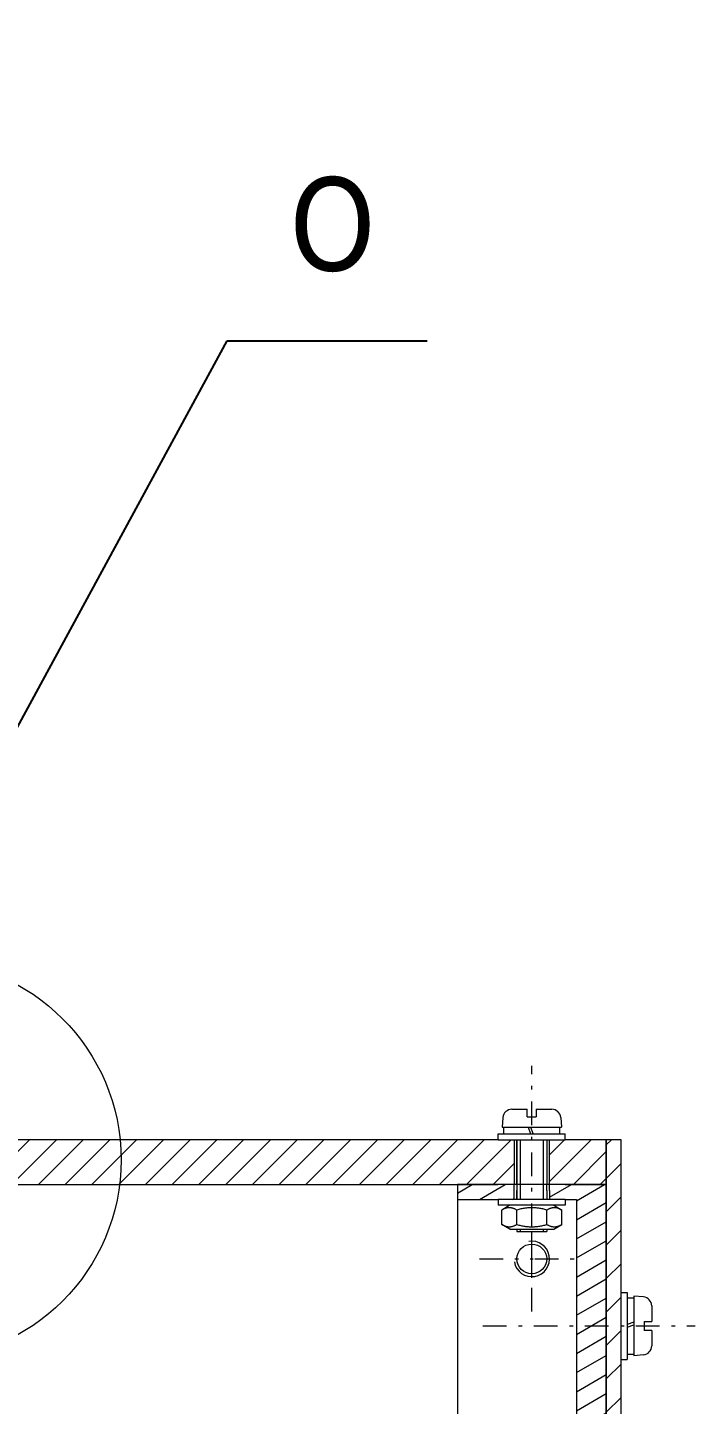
# Model space of a CAD drawing. Header units: millimetres. Extents: x 651 to 8859, y -354 to 894.
# Drawn here: x 2424.57 to 2442.56, y 99.17 to 136.17 of the extents above; entities that cross this region are included whole.
import ezdxf
from ezdxf import colors
from ezdxf.entities.mleader import LeaderData, LeaderLine
from ezdxf.math import Vec2, Vec3

# ---------------------------------------------------------------- set-up
doc = ezdxf.new("R2010")
doc.units = ezdxf.units.MM
doc.linetypes.add('DASHDOT2', pattern=[12.7, 6.35, -3.175, 0, -3.175])
doc.layers.get('0').update_dxf_attribs({"lineweight": 18})
for name, color, linetype, lineweight in [('cienka', 7, 'Continuous', 9), ('Kreskowanie (ISO)', 7, 'Continuous', 9), ('Widoczne (ISO)', 7, 'Continuous', 18), ('Widoczne wąskie (ISO)', 7, 'Continuous', 9)]:
    doc.layers.add(name, color=color, linetype=linetype, lineweight=lineweight)
doc.styles.get("Standard").update_dxf_attribs({"font": 'tahoma.ttf'})

# ---------------------------------------------------------------- blocks, each defined once
blk = doc.blocks.new('*U135')
at = {"layer": 'Widoczne wąskie (ISO)', "color": 0, "linetype": 'DASHDOT2', "ltscale": 0.1, "transparency": 16777216}
blk.add_line((0, -3.58), (0, 2.123), dxfattribs=at)
blk = doc.blocks.new('*U136')
at = {"layer": 'Widoczne wąskie (ISO)', "color": 0, "linetype": 'DASHDOT2', "ltscale": 0.1, "transparency": 16777216}
blk.add_line((-3.58, 0), (2.123, 0), dxfattribs=at)
blk = doc.blocks.new('_Dot')
at = {"color": 0, "linetype": 'ByBlock', "lineweight": -2}
blk.add_line((-0.5, 0), (-1, 0), dxfattribs=at)
at = {"color": 0, "linetype": 'ByBlock', "const_width": 0.5}
blk.add_lwpolyline([(-0.25, 0, 1), (0.25, 0, 1)], format="xyb", close=True, dxfattribs=at)
blk = doc.blocks.new('*U657')
at = {"layer": 'Widoczne wąskie (ISO)', "color": 0, "linetype": 'DASHDOT2', "ltscale": 0.1, "transparency": 16777216}
for p, q in [((0, 0.08164), (0, 1.4082)), ((-1.4082, 0), (-0.08164, 0)), ((0.08164, 0), (1.4082, 0)), ((0, -1.4082), (0, -0.08164))]:
    blk.add_line(p, q, dxfattribs=at)
at = {"layer": 'Widoczne wąskie (ISO)', "color": 0, "linetype": 'Continuous', "ltscale": 0.1, "transparency": 16777216}
for p, q in [((-0.04082, 0), (0.04082, 0)), ((0, -0.04082), (0, 0.04082))]:
    blk.add_line(p, q, dxfattribs=at)

msp = doc.modelspace()

# ---------------------------------------------------------------- hatches: boundary and pattern name
at = {"layer": 'Kreskowanie (ISO)'}
h = msp.add_hatch(dxfattribs=at)
h.set_pattern_fill('ANSI31', color=256, scale=0.16)
h.paths.add_polyline_path([(2440.112, 106.281), (2439.012, 106.281), (2438.588, 106.281), (2438.588, 105.081), (2439.012, 105.081), (2440.112, 105.081)])
h.paths.add_polyline_path([(2438.588, 106.281), (2438.588, 105.081)], flags=17)
edge = h.paths.add_edge_path()
edge.add_spline(control_points=[(2422.284, 105.081), (2422.351, 105.266), (2422.386, 105.464), (2422.415, 105.865), (2422.409, 106.075), (2422.39, 106.281)], knot_values=[0.050059, 0.050059, 0.050059, 0.050059, 0.344846, 0.344846, 0.652016, 0.652016, 0.652016, 0.652016], degree=3, periodic=0)
edge.add_line((2422.39, 106.281), (2424.275, 106.281))
edge.add_line((2424.275, 106.281), (2437.212, 106.281))
edge.add_line((2437.212, 106.281), (2437.636, 106.281))
edge.add_line((2437.636, 106.281), (2437.636, 105.081))
edge.add_line((2437.636, 105.081), (2437.212, 105.081))
edge.add_line((2437.212, 105.081), (2436.112, 105.081))
edge.add_line((2436.112, 105.081), (2422.284, 105.081))
h = msp.add_hatch(dxfattribs=at)
h.set_pattern_fill('ANSI31', color=256, scale=0.2, style=0)
h.paths.add_polyline_path([(2440.512, 106.281), (2440.112, 106.281), (2440.112, 105.081), (2440.112, 91.321), (2440.112, 89.321), (2440.112, 62.521), (2440.112, 60.521), (2440.512, 60.521)])
h = msp.add_hatch(dxfattribs=at)
h.set_pattern_fill('ANSI31', color=256, scale=0.14, angle=345)
h.paths.add_polyline_path([(2437.636, 105.081), (2437.212, 105.081), (2436.112, 105.081), (2436.112, 104.681), (2437.212, 104.681), (2437.636, 104.681), (2437.636, 104.921)])
h.paths.add_polyline_path([(2437.636, 91.721), (2437.212, 91.721), (2436.112, 91.721), (2436.112, 91.321), (2437.636, 91.321)])
h.paths.add_polyline_path([(2437.636, 89.321), (2436.112, 89.321), (2436.112, 88.921), (2437.212, 88.921), (2437.636, 88.921)])
h.paths.add_polyline_path([(2437.636, 89.321), (2437.636, 88.921)], flags=17)
h.paths.add_polyline_path([(2437.636, 91.721), (2437.636, 91.321)])
h.paths.add_polyline_path([(2439.012, 105.081), (2438.8, 105.081), (2438.588, 104.921), (2438.588, 104.681), (2439.012, 104.681), (2439.312, 104.681), (2439.312, 91.721), (2439.012, 91.721), (2438.588, 91.721), (2438.588, 91.321), (2439.912, 91.321), (2440.112, 91.321), (2440.112, 105.081), (2439.912, 105.081)])

# ---------------------------------------------------------------- linework, layer by layer
at = {"layer": 'Widoczne (ISO)'}
for p, q in [((2437.574, 107.101), (2437.992, 107.101)), ((2437.992, 106.901), (2437.992, 107.101)), ((2438.232, 107.101), (2438.232, 106.901)), ((2438.232, 107.101), (2438.65, 107.101)), ((2437.335, 106.882), (2437.312, 106.621)), ((2437.312, 106.621), (2438.912, 106.621)), ((2437.357, 106.441), (2437.357, 106.621)), ((2437.992, 106.901), (2438.232, 106.901)), ((2438.011, 106.621), (2438.076, 106.441)), ((2438.148, 106.441), (2438.083, 106.621)), ((2438.867, 106.441), (2438.867, 106.621)), ((2438.889, 106.882), (2438.912, 106.621)), ((2437.212, 106.281), (2422.39, 106.281)), ((2437.212, 106.441), (2439.012, 106.441)), ((2437.212, 106.281), (2437.212, 106.441)), ((2437.212, 106.281), (2437.712, 106.281)), ((2437.212, 106.281), (2437.712, 106.281)), ((2437.357, 106.441), (2438.867, 106.441)), ((2437.712, 106.281), (2439.012, 106.281)), ((2437.712, 105.081), (2437.712, 106.281)), ((2437.712, 106.281), (2439.012, 106.281)), ((2437.712, 106.281), (2437.712, 105.081)), ((2438.512, 106.281), (2438.512, 105.081)), ((2438.512, 106.281), (2438.512, 105.081)), ((2439.012, 106.281), (2439.012, 106.441)), ((2440.112, 106.281), (2439.012, 106.281)), ((2440.112, 105.081), (2440.112, 106.281)), ((2440.512, 106.281), (2440.112, 106.281)), ((2440.112, 106.281), (2440.112, 60.521)), ((2440.512, 60.521), (2440.512, 106.281)), ((2422.284, 105.081), (2437.212, 105.081)), ((2437.212, 105.081), (2436.112, 105.081)), ((2436.112, 105.081), (2436.112, 104.681)), ((2438.512, 105.081), (2437.212, 105.081)), ((2438.512, 105.081), (2437.636, 105.081)), ((2437.712, 105.081), (2437.712, 104.921)), ((2438.588, 105.081), (2438.512, 105.081)), ((2438.512, 104.921), (2438.512, 105.081)), ((2439.012, 105.081), (2438.588, 105.081)), ((2439.012, 105.081), (2440.112, 105.081)), ((2440.112, 105.081), (2439.012, 105.081)), ((2440.112, 91.321), (2440.112, 105.081)), ((2437.712, 104.681), (2437.712, 104.921)), ((2437.712, 104.921), (2437.712, 104.681)), ((2438.512, 104.921), (2438.512, 104.681)), ((2438.512, 104.921), (2438.512, 104.681)), ((2436.112, 104.681), (2437.212, 104.681)), ((2436.112, 104.681), (2436.112, 91.721)), ((2439.012, 104.681), (2437.212, 104.681)), ((2439.012, 104.681), (2437.212, 104.681)), ((2437.212, 104.681), (2437.212, 104.521)), ((2439.012, 104.521), (2437.212, 104.521)), ((2437.522, 104.521), (2437.304, 104.395)), ((2437.304, 104.007), (2437.304, 104.395)), ((2437.708, 104.007), (2437.708, 104.395)), ((2438.516, 104.007), (2438.516, 104.395)), ((2438.702, 104.521), (2438.92, 104.395)), ((2438.92, 104.007), (2438.92, 104.395)), ((2439.012, 104.681), (2439.312, 104.681)), ((2439.012, 104.681), (2439.012, 104.521)), ((2439.312, 104.681), (2439.312, 91.721)), ((2437.522, 103.881), (2437.304, 104.007)), ((2438.702, 103.881), (2438.92, 104.007)), ((2437.522, 103.881), (2438.702, 103.881)), ((2437.712, 103.881), (2437.712, 103.821)), ((2437.712, 103.821), (2438.512, 103.821)), ((2438.512, 103.881), (2438.512, 103.821)), ((2440.512, 102.181), (2440.672, 102.181)), ((2440.672, 102.181), (2440.672, 100.381)), ((2440.672, 102.036), (2440.852, 102.036)), ((2440.672, 102.036), (2440.672, 100.526)), ((2440.852, 102.081), (2440.852, 100.481)), ((2441.113, 102.058), (2440.852, 102.081)), ((2441.332, 101.819), (2441.332, 101.401)), ((2440.852, 101.382), (2440.672, 101.317)), ((2441.132, 101.401), (2441.332, 101.401)), ((2441.132, 101.401), (2441.132, 101.161)), ((2440.672, 101.245), (2440.852, 101.31)), ((2441.332, 101.161), (2441.132, 101.161)), ((2441.332, 101.161), (2441.332, 100.743)), ((2440.512, 100.381), (2440.672, 100.381)), ((2440.672, 100.526), (2440.852, 100.526)), ((2441.113, 100.503), (2440.852, 100.481))]:
    msp.add_line(p, q, dxfattribs=at)
msp.add_circle((2438.112, 103.081), 0.4, dxfattribs=at)
for centre, start, end in [((2437.574, 106.861), 90, 175), ((2438.65, 106.861), 5, 90), ((2441.092, 101.819), 0, 85), ((2441.092, 100.743), 275, 0)]:
    msp.add_arc(centre, 0.24, start, end, dxfattribs=at)
for points in [[(2437.708, 104.395), (2437.506, 104.511), (2437.304, 104.395)], [(2438.516, 104.395), (2438.112, 104.511), (2437.708, 104.395)], [(2438.92, 104.395), (2438.718, 104.511), (2438.516, 104.395)], [(2437.304, 104.007), (2437.506, 103.89), (2437.708, 104.007)], [(2437.708, 104.007), (2438.112, 103.89), (2438.516, 104.007)], [(2438.516, 104.007), (2438.718, 103.89), (2438.92, 104.007)]]:
    msp.add_rational_spline(points, [1, 1.15470053838, 1], degree=2, dxfattribs=at)
at = {"layer": 'Widoczne wąskie (ISO)'}
for p, q in [((2437.636, 106.281), (2437.636, 105.081)), ((2437.796, 106.281), (2437.796, 105.081)), ((2438.428, 105.081), (2438.428, 106.281)), ((2438.588, 105.081), (2438.588, 106.281)), ((2437.636, 104.921), (2437.636, 105.081)), ((2437.796, 105.081), (2437.796, 104.921)), ((2438.428, 104.921), (2438.428, 105.081)), ((2438.588, 104.921), (2438.588, 105.081)), ((2437.636, 104.681), (2437.636, 104.921)), ((2437.796, 104.921), (2437.796, 104.681)), ((2438.428, 104.681), (2438.428, 104.921)), ((2438.588, 104.921), (2438.588, 104.681)), ((2437.796, 103.881), (2437.796, 103.821)), ((2438.428, 103.821), (2438.428, 103.881))]:
    msp.add_line(p, q, dxfattribs=at)
msp.add_circle((2421.715, 105.742), 5.365, dxfattribs=at)
msp.add_arc((2438.112, 103.081), 0.476, 190, 100, dxfattribs=at)

# ---------------------------------------------------------------- block references
at = {"layer": 'Widoczne wąskie (ISO)', "linetype": 'DASHDOT2', "ltscale": 0.1}
for name, p in [('*U135', (2438.112, 106.149)), ('*U657', (2438.112, 103.081)), ('*U136', (2440.38, 101.281))]:
    msp.add_blockref(name, p, dxfattribs=at)

# ---------------------------------------------------------------- texts
at = {"layer": 'cienka', "insert": (2432.76, 130.867), "char_height": 2.5, "attachment_point": 5}
msp.add_mtext_dynamic_manual_height_columns('O', width=4.57131, gutter_width=12.5, heights=[0], dxfattribs=at)

# ---------------------------------------------------------------- leaders
at = {"layer": 'cienka'}
ml = msp.add_multileader_mtext('Standard', dxfattribs=at)
ml.set_content('')
ml.set_leader_properties()
ml.build(insert=Vec2(0, 0))
ml.multileader.update_dxf_attribs({"text_left_attachment_type": 6, "text_right_attachment_type": 6, "text_top_attachment_type": 10, "dogleg_length": 13.301, "arrow_head_size": 2.5})
ctx = ml.context
ctx.base_point, ctx.arrow_head_size, ctx.landing_gap_size, ctx.plane_origin = Vec3(2425.231, 137.023), 2.5, 1, Vec3(2439.25, 126.597)
ctx.left_attachment, ctx.right_attachment, ctx.bottom_attachment = 6, 6, 10
notes = []
notes.append((ctx, [(1, (1, 1, 0), (2419.855, 137.023), (1, 0), 5.376, [(0, [(2410.791, 120.309)], 0, [])])]))
ctx.mtext, ml.multileader.dxf.content_type = None, 0
ml = msp.add_multileader_mtext('Standard', dxfattribs=at)
ml.set_content('')
ml.set_leader_properties()
ml.build(insert=Vec2(0, 0))
ml.multileader.update_dxf_attribs({"text_left_attachment_type": 6, "text_right_attachment_type": 6, "text_top_attachment_type": 10, "dogleg_length": 13.301, "arrow_head_size": 2.5})
ctx = ml.context
ctx.base_point, ctx.arrow_head_size, ctx.landing_gap_size, ctx.plane_origin = Vec3(2435.303, 127.753), 2.5, 1, Vec3(2449.321, 117.326)
ctx.left_attachment, ctx.right_attachment, ctx.bottom_attachment = 6, 6, 10
notes.append((ctx, [(1, (1, 1, 0), (2429.926, 127.753), (1, 0), 5.376, [(0, [(2420.863, 111.038)], 0, [])])]))
ctx.mtext, ml.multileader.dxf.content_type = None, 0
ml = msp.add_multileader_mtext('Standard', dxfattribs=at)
ml.set_content('34', color=256)
ml.set_leader_properties()
ml.set_arrow_properties(name='DOT')
ml.build(insert=Vec2(0, 0))
ml.multileader.update_dxf_attribs({"has_dogleg": 0, "text_left_attachment_type": 5, "text_right_attachment_type": 6, "text_top_attachment_type": 10, "dogleg_length": 0, "arrow_head_size": 1})
ctx = ml.context
ctx.base_point, ctx.char_height, ctx.arrow_head_size, ctx.landing_gap_size, ctx.plane_origin = Vec3(2452.526, 101.114), 5, 1, 0, Vec3(2454.027, 73.511)
ctx.left_attachment, ctx.right_attachment, ctx.bottom_attachment = 5, 6, 10
notes.append((ctx, [(1, (1, 1, 0), (2452.526, 101.114), (1, 0), 0, [(0, [(2396.985, 82.593)], 0, [])])]))
ctx.mtext.insert, ctx.mtext.flow_direction = Vec3(2452.526, 107.218), 5
for ctx, leaders in notes:
    for number, flags, end, landing, length, lines in leaders:
        leader = LeaderData()
        leader.index, (leader.has_last_leader_line, leader.has_dogleg_vector, leader.attachment_direction) = number, flags
        leader.last_leader_point, leader.dogleg_vector, leader.dogleg_length = Vec3(end), Vec3(landing), length
        for number, points, colour, breaks in lines:
            line = LeaderLine()
            line.index, line.vertices, line.color, line.breaks = number, Vec3.list(points), colors.encode_raw_color(colour), breaks
            leader.lines.append(line)
        ctx.leaders.append(leader)

doc.saveas('drawing.dxf')
